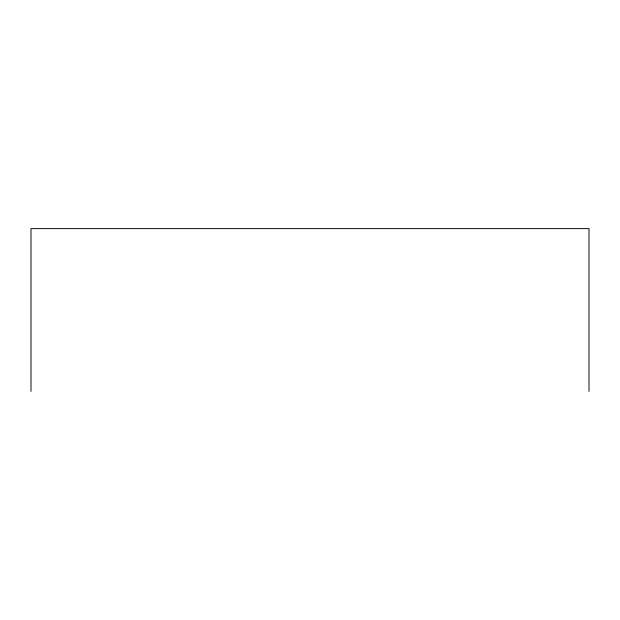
<?xml version="1.0" encoding="UTF-8"?>
<svg xmlns="http://www.w3.org/2000/svg" width="620" height="620" viewBox="0 0 620 620"><rect width="100%" height="100%" fill="white"/><g stroke="black" fill="none" stroke-linecap="round" stroke-linejoin="round"><path stroke-width="0.93" d="M589 391.383L589 228.617L31 228.617L31 391.383"/></g></svg>
